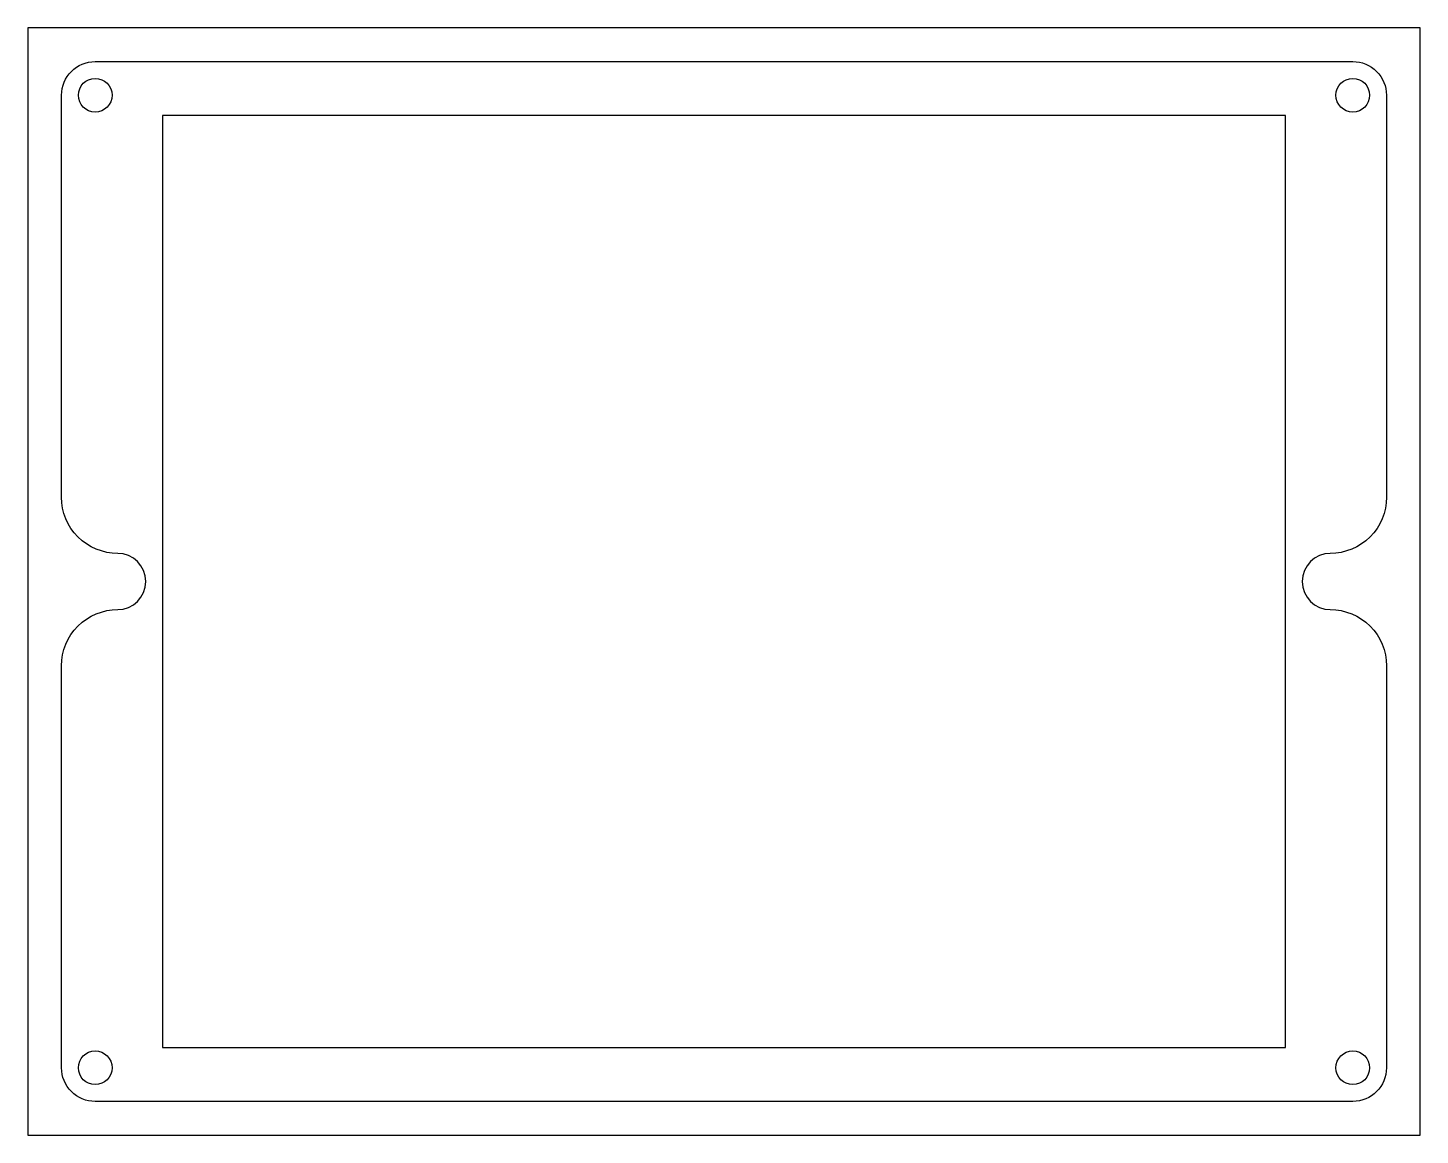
# Model space of a CAD drawing. Header units: millimetres. Extents: x 0 to 124, y 0 to 99.
import ezdxf

# ---------------------------------------------------------------- set-up
doc = ezdxf.new("R2010")
doc.units = ezdxf.units.MM
doc.header["$MEASUREMENT"] = 0
for name, color, linetype in [('LAYER A', 7, 'Continuous'), ('LAYER F', 7, 'Continuous'), ('LAYER J', 7, 'Continuous')]:
    doc.layers.add(name, color=color, linetype=linetype)

msp = doc.modelspace()

# ---------------------------------------------------------------- linework, layer by layer
at = {"layer": 'LAYER A'}
msp.add_lwpolyline([(124, 0), (124, 98.6), (0, 98.6), (0, 0)], close=True, dxfattribs=at)
at = {"layer": 'LAYER F', "color": 5}
msp.add_lwpolyline([(3, 77.1), (3, 92.6, -0.414213), (6, 95.6), (118, 95.6, -0.414214), (121, 92.6), (121, 56.8, -0.414214), (116, 51.8, 1), (116, 46.8, -0.414214), (121, 41.8), (121, 6, -0.414213), (118, 3), (6, 3, -0.414214), (3, 6), (3, 41.8, -0.414214), (8, 46.8, 1), (8, 51.8, -0.414214), (3, 56.8)], format="xyb", close=True, dxfattribs=at)
at = {"layer": 'LAYER J', "color": 3}
msp.add_lwpolyline([(112, 90.8), (12, 90.8), (12, 7.8), (112, 7.8)], close=True, dxfattribs=at)
at = {"layer": 'LAYER J', "color": 1}
for centre in [(6, 92.6), (118, 92.6), (6, 6), (118, 6)]:
    msp.add_circle(centre, 1.5, dxfattribs=at)

doc.saveas('drawing.dxf')
